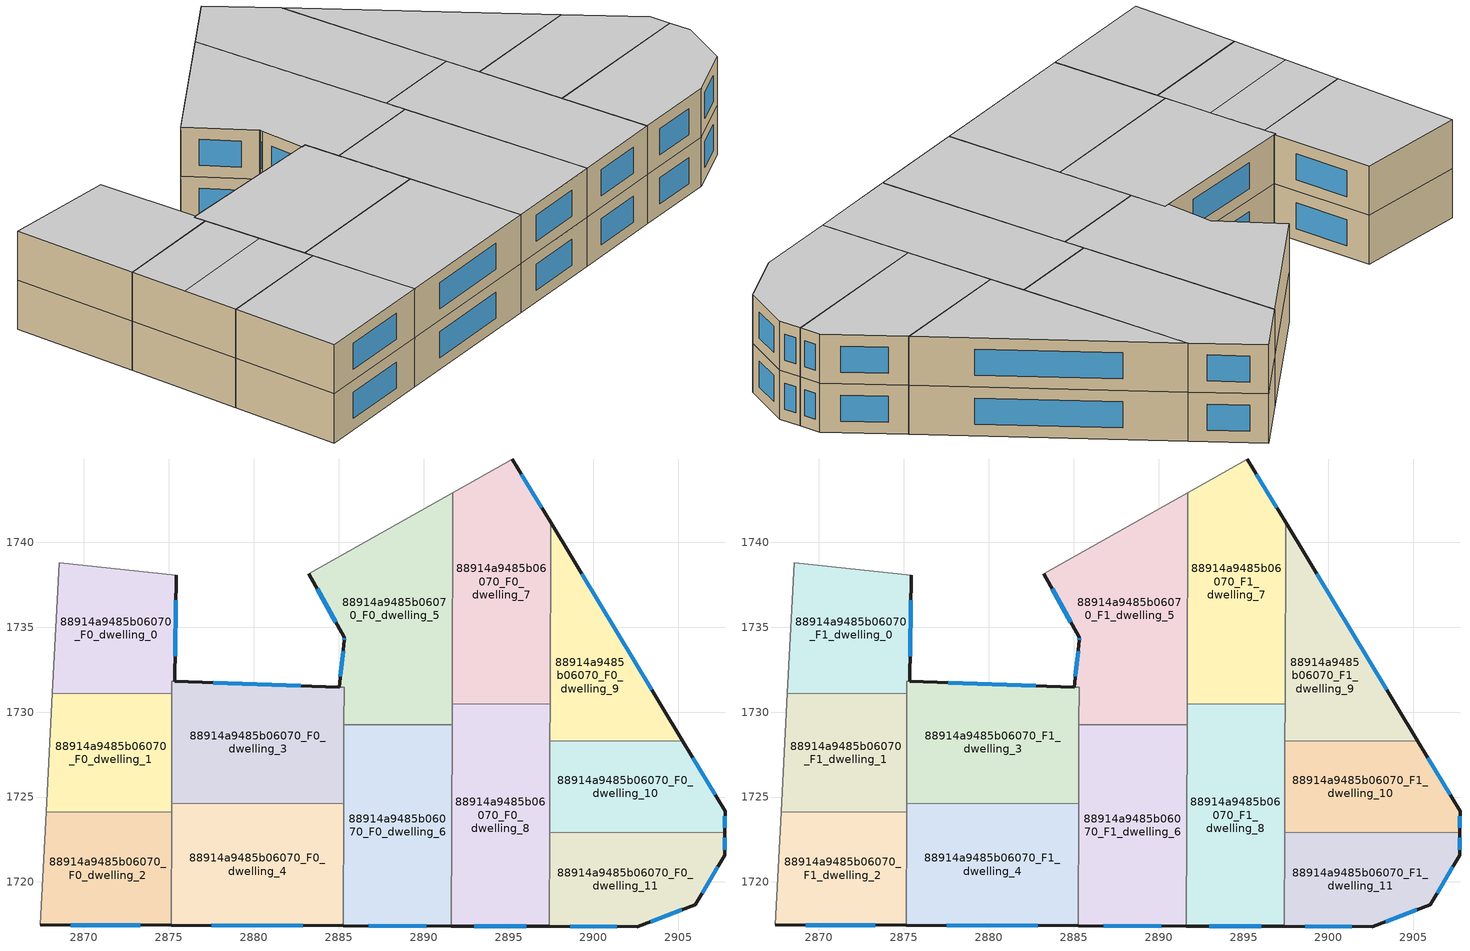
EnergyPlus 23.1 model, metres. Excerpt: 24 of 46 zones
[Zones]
88914a9485b06070_F0_dwelling_0
 floor ground (EU_floor_Construction): 2875.45,1738.05 2875.35,1731.82 2875.18,1731.82 2875.18,1731.08 2868.15,1731.1 2868.56,1738.79 z0
 wall outside (EU_wall_Construction): 2875.35,1731.82 2875.45,1738.05 z0:3
 wall adiabatic (EU_wall_Construction): 2875.45,1738.05 2868.56,1738.79 2868.15,1731.1 z0:3
 wall to 88914a9485b06070_F0_dwelling_1 (EU_wall_Construction): 2868.15,1731.1 2875.18,1731.08 z0:3
 wall to 88914a9485b06070_F0_dwelling_3 (EU_wall_Construction): 2875.18,1731.08 2875.18,1731.82 2875.35,1731.82 z0:3
 window (EU_Window_Construction): 2875.37,1733.28 2875.42,1736.59 z0.7:2.3
88914a9485b06070_F0_dwelling_1
 floor ground (EU_floor_Construction): 2875.18,1731.08 2875.16,1724.1 2867.78,1724.12 2868.15,1731.1 z0
 wall to 88914a9485b06070_F0_dwelling_2 (EU_wall_Construction): 2867.78,1724.12 2875.16,1724.1 z0:3
 wall adiabatic (EU_wall_Construction): 2868.15,1731.1 2867.78,1724.12 z0:3
 wall to 88914a9485b06070_F0_dwelling_4 (EU_wall_Construction): 2875.16,1724.1 2875.16,1724.63 z0:3
 wall to 88914a9485b06070_F0_dwelling_3 (EU_wall_Construction): 2875.16,1724.63 2875.18,1731.08 z0:3
88914a9485b06070_F0_dwelling_10
 floor ground (EU_floor_Construction): 2905.26,1728.28 2907.75,1724.16 2907.74,1722.91 2897.42,1722.93 2897.44,1728.31 z0
 wall outside (EU_wall_Construction): 2907.74,1722.91 2907.75,1724.16 2905.26,1728.28 z0:3
 wall to 88914a9485b06070_F0_dwelling_11 (EU_wall_Construction): 2897.42,1722.93 2907.74,1722.91 z0:3
 wall to 88914a9485b06070_F0_dwelling_9 (EU_wall_Construction): 2905.26,1728.28 2897.44,1728.31 z0:3
 wall to 88914a9485b06070_F0_dwelling_8 (EU_wall_Construction): 2897.44,1728.31 2897.42,1722.93 z0:3
 window (EU_Window_Construction): 2907.74,1723.2 2907.74,1723.86 / 2907.16,1725.13 2905.84,1727.32 z0.7:2.3
88914a9485b06070_F0_dwelling_11
 floor ground (EU_floor_Construction): 2907.74,1722.91 2907.73,1721.58 2906,1718.65 2902.58,1717.37 2897.41,1717.38 2897.42,1722.93 z0
 wall outside (EU_wall_Construction): 2897.41,1717.38 2902.58,1717.37 2906,1718.65 2907.73,1721.58 2907.74,1722.91 z0:3
 wall to 88914a9485b06070_F0_dwelling_8 (EU_wall_Construction): 2897.42,1722.93 2897.41,1717.38 z0:3
 window (EU_Window_Construction): 2907.74,1721.89 2907.74,1722.59 / 2906.41,1719.34 2907.33,1720.89 / 2903.38,1717.67 2905.2,1718.35 / 2898.62,1717.38 2901.37,1717.37 z0.7:2.3
88914a9485b06070_F0_dwelling_2
 floor ground (EU_floor_Construction): 2875.16,1724.1 2875.14,1717.45 2867.42,1717.47 2867.78,1724.12 z0
 wall outside (EU_wall_Construction): 2867.42,1717.47 2875.14,1717.45 z0:3
 wall adiabatic (EU_wall_Construction): 2867.78,1724.12 2867.42,1717.47 z0:3
 wall to 88914a9485b06070_F0_dwelling_4 (EU_wall_Construction): 2875.14,1717.45 2875.16,1724.1 z0:3
 window (EU_Window_Construction): 2869.23,1717.46 2873.33,1717.45 z0.7:2.3
88914a9485b06070_F0_dwelling_3
 floor ground (EU_floor_Construction): 2885.32,1731.46 2885.3,1724.61 2875.16,1724.63 2875.18,1731.82 2875.35,1731.82 z0
 wall outside (EU_wall_Construction): 2885.03,1731.47 2875.36,1731.82 z0:3
 wall to 88914a9485b06070_F0_dwelling_5 (EU_wall_Construction): 2885.32,1731.46 2885.03,1731.47 / 2885.31,1729.27 2885.32,1731.45 z0:3
 wall to 88914a9485b06070_F0_dwelling_6 (EU_wall_Construction): 2885.3,1724.61 2885.31,1729.27 z0:3
 wall to 88914a9485b06070_F0_dwelling_4 (EU_wall_Construction): 2875.16,1724.63 2885.3,1724.61 z0:3
 window (EU_Window_Construction): 2882.76,1731.55 2877.63,1731.73 z0.7:2.3
88914a9485b06070_F0_dwelling_4
 floor ground (EU_floor_Construction): 2885.3,1724.61 2885.28,1717.42 2875.14,1717.45 2875.16,1724.63 z0
 wall outside (EU_wall_Construction): 2875.14,1717.45 2885.28,1717.42 z0:3
 wall to 88914a9485b06070_F0_dwelling_6 (EU_wall_Construction): 2885.28,1717.42 2885.3,1724.6 z0:3
 window (EU_Window_Construction): 2877.52,1717.44 2882.9,1717.42 z0.7:2.3
88914a9485b06070_F0_dwelling_5
 floor ground (EU_floor_Construction): 2891.71,1742.9 2891.67,1729.25 2885.31,1729.27 2885.32,1731.46 2885.03,1731.47 2885.33,1734.24 2885.34,1734.37 2885.33,1734.4 2883.25,1738.14 z0
 wall outside (EU_wall_Construction): 2883.25,1738.14 2885.33,1734.4 2885.34,1734.37 2885.33,1734.24 2885.03,1731.47 z0:3
 wall adiabatic (EU_wall_Construction): 2891.71,1742.9 2883.25,1738.14 z0:3
 wall to 88914a9485b06070_F0_dwelling_6 (EU_wall_Construction): 2885.31,1729.27 2891.67,1729.25 z0:3
 wall to 88914a9485b06070_F0_dwelling_7 (EU_wall_Construction): 2891.68,1730.48 2891.71,1742.9 z0:3
 wall to 88914a9485b06070_F0_dwelling_8 (EU_wall_Construction): 2891.67,1729.25 2891.68,1730.48 z0:3
 window (EU_Window_Construction): 2885.34,1734.34 2885.33,1734.27 / 2883.73,1737.26 2884.84,1735.28 / 2885.26,1733.59 2885.1,1732.12 z0.7:2.3
88914a9485b06070_F0_dwelling_6
 floor ground (EU_floor_Construction): 2891.67,1729.25 2891.64,1717.4 2885.28,1717.42 2885.31,1729.27 z0
 wall outside (EU_wall_Construction): 2885.28,1717.42 2891.64,1717.4 z0:3
 wall to 88914a9485b06070_F0_dwelling_8 (EU_wall_Construction): 2891.64,1717.4 2891.67,1729.25 z0:3
 window (EU_Window_Construction): 2886.77,1717.41 2890.15,1717.4 z0.7:2.3
88914a9485b06070_F0_dwelling_7
 floor ground (EU_floor_Construction): 2895.23,1744.88 2897.47,1741.17 2897.44,1730.46 2891.68,1730.48 2891.71,1742.9 z0
 wall outside (EU_wall_Construction): 2897.47,1741.17 2895.23,1744.88 z0:3
 wall to 88914a9485b06070_F0_dwelling_8 (EU_wall_Construction): 2891.68,1730.48 2897.44,1730.46 z0:3
 wall adiabatic (EU_wall_Construction): 2895.23,1744.88 2891.71,1742.9 z0:3
 wall to 88914a9485b06070_F0_dwelling_9 (EU_wall_Construction): 2897.44,1730.46 2897.47,1741.17 z0:3
 window (EU_Window_Construction): 2896.95,1742.04 2895.76,1744.01 z0.7:2.3
88914a9485b06070_F0_dwelling_8
 floor ground (EU_floor_Construction): 2897.44,1730.46 2897.41,1717.38 2891.64,1717.4 2891.68,1730.48 z0
 wall outside (EU_wall_Construction): 2891.64,1717.4 2897.41,1717.38 z0:3
 wall to 88914a9485b06070_F0_dwelling_9 (EU_wall_Construction): 2897.44,1728.31 2897.44,1730.46 z0:3
 window (EU_Window_Construction): 2893,1717.4 2896.05,1717.39 z0.7:2.3
88914a9485b06070_F0_dwelling_9
 floor ground (EU_floor_Construction): 2897.47,1741.17 2905.26,1728.28 2897.44,1728.31 z0
 wall outside (EU_wall_Construction): 2905.26,1728.28 2897.47,1741.17 z0:3
 window (EU_Window_Construction): 2903.43,1731.31 2899.3,1738.15 z0.7:2.3
88914a9485b06070_F1_dwelling_0
 floor to 88914a9485b06070_F0_dwelling_0 (EU_floor_Construction): 2875.45,1738.05 2875.35,1731.82 2875.18,1731.82 2875.18,1731.08 2868.15,1731.1 2868.56,1738.79 z3
 wall outside (EU_wall_Construction): 2875.35,1731.82 2875.45,1738.05 z3:6
 wall adiabatic (EU_wall_Construction): 2875.45,1738.05 2868.56,1738.79 2868.15,1731.1 z3:6
 wall to 88914a9485b06070_F1_dwelling_1 (EU_wall_Construction): 2868.15,1731.1 2875.18,1731.08 z3:6
 wall to 88914a9485b06070_F1_dwelling_3 (EU_wall_Construction): 2875.18,1731.08 2875.18,1731.82 2875.35,1731.82 z3:6
 window (EU_Window_Construction): 2875.37,1733.28 2875.42,1736.59 z3.7:5.3
 ceiling to 88914a9485b06070_F2_dwelling_0 (EU_floor_Construction): 2875.18,1731.08 2875.18,1731.82 2875.35,1731.82 2875.45,1738.05 2868.56,1738.79 2868.15,1731.1 z6
88914a9485b06070_F1_dwelling_1
 floor to 88914a9485b06070_F0_dwelling_1 (EU_floor_Construction): 2875.18,1731.08 2875.16,1724.1 2867.78,1724.12 2868.15,1731.1 z3
 wall to 88914a9485b06070_F1_dwelling_2 (EU_wall_Construction): 2867.78,1724.12 2875.16,1724.1 z3:6
 wall adiabatic (EU_wall_Construction): 2868.15,1731.1 2867.78,1724.12 z3:6
 wall to 88914a9485b06070_F1_dwelling_4 (EU_wall_Construction): 2875.16,1724.1 2875.16,1724.63 z3:6
 wall to 88914a9485b06070_F1_dwelling_3 (EU_wall_Construction): 2875.16,1724.63 2875.18,1731.08 z3:6
 ceiling to 88914a9485b06070_F2_dwelling_1 (EU_floor_Construction): 2875.16,1724.1 2875.17,1727.55 2867.96,1727.57 2867.78,1724.12 z6
 ceiling to 88914a9485b06070_F2_dwelling_0 (EU_floor_Construction): 2875.17,1727.55 2875.18,1731.08 2868.15,1731.1 2867.96,1727.57 z6
88914a9485b06070_F1_dwelling_10
 floor to 88914a9485b06070_F0_dwelling_10 (EU_floor_Construction): 2905.26,1728.28 2907.75,1724.16 2907.74,1722.91 2897.42,1722.93 2897.44,1728.31 z3
 wall outside (EU_wall_Construction): 2907.74,1722.91 2907.75,1724.16 2905.26,1728.28 z3:6
 wall to 88914a9485b06070_F1_dwelling_11 (EU_wall_Construction): 2897.42,1722.93 2907.74,1722.91 z3:6
 wall to 88914a9485b06070_F1_dwelling_9 (EU_wall_Construction): 2905.26,1728.28 2897.44,1728.31 z3:6
 wall to 88914a9485b06070_F1_dwelling_8 (EU_wall_Construction): 2897.44,1728.31 2897.42,1722.93 z3:6
 window (EU_Window_Construction): 2907.74,1723.2 2907.74,1723.86 / 2907.16,1725.13 2905.84,1727.32 z3.7:5.3
 ceiling to 88914a9485b06070_F2_dwelling_9 (EU_floor_Construction): 2907.74,1722.91 2907.75,1724.16 2905.26,1728.28 2897.44,1728.31 2897.42,1722.93 z6
88914a9485b06070_F1_dwelling_11
 floor to 88914a9485b06070_F0_dwelling_11 (EU_floor_Construction): 2907.74,1722.91 2907.73,1721.58 2906,1718.65 2902.58,1717.37 2897.41,1717.38 2897.42,1722.93 z3
 wall outside (EU_wall_Construction): 2897.41,1717.38 2902.58,1717.37 2906,1718.65 2907.73,1721.58 2907.74,1722.91 z3:6
 wall to 88914a9485b06070_F1_dwelling_8 (EU_wall_Construction): 2897.42,1722.93 2897.41,1717.38 z3:6
 window (EU_Window_Construction): 2907.74,1721.89 2907.74,1722.59 / 2906.41,1719.34 2907.33,1720.89 / 2903.38,1717.67 2905.2,1718.35 / 2898.62,1717.38 2901.37,1717.37 z3.7:5.3
 ceiling to 88914a9485b06070_F2_dwelling_10 (EU_floor_Construction): 2906,1718.65 2907.73,1721.58 2907.74,1722.91 2897.42,1722.93 2897.41,1717.38 2902.58,1717.37 z6
88914a9485b06070_F1_dwelling_2
 floor to 88914a9485b06070_F0_dwelling_2 (EU_floor_Construction): 2875.16,1724.1 2875.14,1717.45 2867.42,1717.47 2867.78,1724.12 z3
 wall outside (EU_wall_Construction): 2867.42,1717.47 2875.14,1717.45 z3:6
 wall adiabatic (EU_wall_Construction): 2867.78,1724.12 2867.42,1717.47 z3:6
 wall to 88914a9485b06070_F1_dwelling_4 (EU_wall_Construction): 2875.14,1717.45 2875.16,1724.1 z3:6
 window (EU_Window_Construction): 2869.23,1717.46 2873.33,1717.45 z3.7:5.3
 ceiling to 88914a9485b06070_F2_dwelling_1 (EU_floor_Construction): 2875.14,1717.45 2875.16,1724.1 2867.78,1724.12 2867.42,1717.47 z6
88914a9485b06070_F1_dwelling_3
 floor to 88914a9485b06070_F0_dwelling_3 (EU_floor_Construction): 2885.32,1731.46 2885.3,1724.61 2875.16,1724.63 2875.18,1731.82 2875.35,1731.82 z3
 wall outside (EU_wall_Construction): 2885.03,1731.47 2875.36,1731.82 z3:6
 wall to 88914a9485b06070_F1_dwelling_5 (EU_wall_Construction): 2885.32,1731.46 2885.03,1731.47 / 2885.31,1729.27 2885.32,1731.45 z3:6
 wall to 88914a9485b06070_F1_dwelling_6 (EU_wall_Construction): 2885.3,1724.61 2885.31,1729.27 z3:6
 wall to 88914a9485b06070_F1_dwelling_4 (EU_wall_Construction): 2875.16,1724.63 2885.3,1724.61 z3:6
 window (EU_Window_Construction): 2882.76,1731.55 2877.63,1731.73 z3.7:5.3
 ceiling to 88914a9485b06070_F2_dwelling_2 (EU_floor_Construction): 2885.3,1724.61 2885.32,1731.45 2885.03,1731.47 2875.35,1731.82 2875.18,1731.82 2875.16,1724.63 z6
88914a9485b06070_F1_dwelling_4
 floor to 88914a9485b06070_F0_dwelling_4 (EU_floor_Construction): 2885.3,1724.61 2885.28,1717.42 2875.14,1717.45 2875.16,1724.63 z3
 wall outside (EU_wall_Construction): 2875.14,1717.45 2885.28,1717.42 z3:6
 wall to 88914a9485b06070_F1_dwelling_6 (EU_wall_Construction): 2885.28,1717.42 2885.3,1724.6 z3:6
 window (EU_Window_Construction): 2877.52,1717.44 2882.9,1717.42 z3.7:5.3
 ceiling to 88914a9485b06070_F2_dwelling_3 (EU_floor_Construction): 2885.28,1717.42 2885.3,1724.61 2875.16,1724.63 2875.14,1717.45 z6
88914a9485b06070_F1_dwelling_5
 floor to 88914a9485b06070_F0_dwelling_5 (EU_floor_Construction): 2891.71,1742.9 2891.67,1729.25 2885.31,1729.27 2885.32,1731.46 2885.03,1731.47 2885.33,1734.24 2885.34,1734.37 2885.33,1734.4 2883.25,1738.14 z3
 wall outside (EU_wall_Construction): 2883.25,1738.14 2885.33,1734.4 2885.34,1734.37 2885.33,1734.24 2885.03,1731.47 z3:6
 wall adiabatic (EU_wall_Construction): 2891.71,1742.9 2883.25,1738.14 z3:6
 wall to 88914a9485b06070_F1_dwelling_6 (EU_wall_Construction): 2885.31,1729.27 2891.67,1729.25 z3:6
 wall to 88914a9485b06070_F1_dwelling_7 (EU_wall_Construction): 2891.68,1730.48 2891.71,1742.9 z3:6
 wall to 88914a9485b06070_F1_dwelling_8 (EU_wall_Construction): 2891.67,1729.25 2891.68,1730.48 z3:6
 window (EU_Window_Construction): 2885.34,1734.34 2885.33,1734.27 / 2883.73,1737.26 2884.84,1735.28 / 2885.26,1733.59 2885.1,1732.12 z3.7:5.3
 ceiling to 88914a9485b06070_F2_dwelling_4 (EU_floor_Construction): 2891.67,1729.25 2891.71,1742.9 2883.25,1738.14 2885.33,1734.4 2885.34,1734.37 2885.33,1734.24 2885.03,1731.47 2885.32,1731.46 2885.31,1729.27 z6
88914a9485b06070_F1_dwelling_6
 floor to 88914a9485b06070_F0_dwelling_6 (EU_floor_Construction): 2891.67,1729.25 2891.64,1717.4 2885.28,1717.42 2885.31,1729.27 z3
 wall outside (EU_wall_Construction): 2885.28,1717.42 2891.64,1717.4 z3:6
 wall to 88914a9485b06070_F1_dwelling_8 (EU_wall_Construction): 2891.64,1717.4 2891.67,1729.25 z3:6
 window (EU_Window_Construction): 2886.77,1717.41 2890.15,1717.4 z3.7:5.3
 ceiling to 88914a9485b06070_F2_dwelling_5 (EU_floor_Construction): 2891.64,1717.4 2891.67,1729.25 2885.31,1729.27 2885.28,1717.42 z6
88914a9485b06070_F1_dwelling_7
 floor to 88914a9485b06070_F0_dwelling_7 (EU_floor_Construction): 2895.23,1744.88 2897.47,1741.17 2897.44,1730.46 2891.68,1730.48 2891.71,1742.9 z3
 wall outside (EU_wall_Construction): 2897.47,1741.17 2895.23,1744.88 z3:6
 wall to 88914a9485b06070_F1_dwelling_8 (EU_wall_Construction): 2891.68,1730.48 2897.44,1730.46 z3:6
 wall adiabatic (EU_wall_Construction): 2895.23,1744.88 2891.71,1742.9 z3:6
 wall to 88914a9485b06070_F1_dwelling_9 (EU_wall_Construction): 2897.44,1730.46 2897.47,1741.17 z3:6
 window (EU_Window_Construction): 2896.95,1742.04 2895.76,1744.01 z3.7:5.3
 ceiling to 88914a9485b06070_F2_dwelling_6 (EU_floor_Construction): 2897.44,1730.46 2897.47,1741.17 2895.23,1744.88 2891.71,1742.9 2891.68,1730.48 z6
88914a9485b06070_F1_dwelling_8
 floor to 88914a9485b06070_F0_dwelling_8 (EU_floor_Construction): 2897.44,1730.46 2897.41,1717.38 2891.64,1717.4 2891.68,1730.48 z3
 wall outside (EU_wall_Construction): 2891.64,1717.4 2897.41,1717.38 z3:6
 wall to 88914a9485b06070_F1_dwelling_9 (EU_wall_Construction): 2897.44,1728.31 2897.44,1730.46 z3:6
 window (EU_Window_Construction): 2893,1717.4 2896.05,1717.39 z3.7:5.3
 ceiling to 88914a9485b06070_F2_dwelling_7 (EU_floor_Construction): 2897.41,1717.38 2897.44,1730.46 2891.68,1730.48 2891.64,1717.4 z6
88914a9485b06070_F1_dwelling_9
 floor to 88914a9485b06070_F0_dwelling_9 (EU_floor_Construction): 2897.47,1741.17 2905.26,1728.28 2897.44,1728.31 z3
 wall outside (EU_wall_Construction): 2905.26,1728.28 2897.47,1741.17 z3:6
 window (EU_Window_Construction): 2903.43,1731.31 2899.3,1738.15 z3.7:5.3
 ceiling to 88914a9485b06070_F2_dwelling_8 (EU_floor_Construction): 2905.26,1728.28 2897.47,1741.17 2897.44,1728.31 z6
[Building]
EU S2 Campaign: North Axis=0; Terrain=City; Solar Distribution=FullExterior
[Site:Location]
Budapest.Ferenc.Liszt.Intl.AP: Latitude=47.437; Longitude=19.256; Time Zone=1; Elevation=185
[SizingPeriod:WeatherFileDays]
AnnualSizingPeriod: Begin Month=1; Begin Day of Month=1; End Month=12; End Day of Month=31; Day of Week for Start Day=Monday; Use Weather File Daylight Saving Period=No; Use Weather File Rain and Snow Indicators=No
[MATERIAL]
EU_InternalMass_Material: Roughness=MediumRough; Thickness=0.1; Conductivity=1; Density=1800; Specific Heat=900; Thermal Absorptance=0.9; Solar Absorptance=0.7; Visible Absorptance=0.7
[MATERIAL:NOMASS] Roughness=MediumRough; Thermal Absorptance=0.9; Solar Absorptance=0.7; Visible Absorptance=0.7
Name | Thermal Resistance
EU_wall_NoMass | 0.832559
EU_floor_NoMass | 0.872794
[WINDOWMATERIAL:SIMPLEGLAZINGSYSTEM]
EU_Window_SimpleGlazing: UFactor=2.79869; Solar Heat Gain Coefficient=0.75; Visible Transmittance=0.75
[CONSTRUCTION]
EU_wall_Construction: EU_wall_NoMass
EU_floor_Construction: EU_floor_NoMass
EU_Window_Construction: EU_Window_SimpleGlazing
EU_InternalMass_Construction: EU_InternalMass_Material
[ZONE] Type=1; Multiplier=1; Ceiling Height=autocalculate; Floor Area=autocalculate; Part of Total Floor Area=Yes
Name | Volume
88914a9485b06070_F0_dwelling_0; 88914a9485b06070_F1_dwelling_0 | 154.755
88914a9485b06070_F0_dwelling_1; 88914a9485b06070_F1_dwelling_1 | 150.829
88914a9485b06070_F0_dwelling_10; 88914a9485b06070_F1_dwelling_10 | 150.846
88914a9485b06070_F0_dwelling_11; 88914a9485b06070_F1_dwelling_11; 88914a9485b06070_F0_dwelling_2; 88914a9485b06070_F1_dwelling_2; 88914a9485b06070_F0_dwelling_9; 88914a9485b06070_F1_dwelling_9 | 150.862
88914a9485b06070_F0_dwelling_3; 88914a9485b06070_F1_dwelling_3 | 213.503
88914a9485b06070_F0_dwelling_4; 88914a9485b06070_F1_dwelling_4 | 218.585
88914a9485b06070_F0_dwelling_5; 88914a9485b06070_F1_dwelling_5 | 242.851
88914a9485b06070_F0_dwelling_6; 88914a9485b06070_F1_dwelling_6 | 226.26
88914a9485b06070_F0_dwelling_7; 88914a9485b06070_F1_dwelling_7 | 226.275
88914a9485b06070_F0_dwelling_8; 88914a9485b06070_F1_dwelling_8 | 226.257
[INTERNALMASS] Construction=EU_InternalMass_Construction
Name | Zone or ZoneList | Surface Area
88914a9485b06070_F0_dwelling_0_EU_InternalMass | 88914a9485b06070_F0_dwelling_0 | 51.5839
88914a9485b06070_F0_dwelling_1_EU_InternalMass | 88914a9485b06070_F0_dwelling_1 | 50.2762
88914a9485b06070_F0_dwelling_2_EU_InternalMass | 88914a9485b06070_F0_dwelling_2 | 50.2872
88914a9485b06070_F0_dwelling_3_EU_InternalMass | 88914a9485b06070_F0_dwelling_3 | 71.1671
88914a9485b06070_F0_dwelling_4_EU_InternalMass | 88914a9485b06070_F0_dwelling_4 | 72.8617
88914a9485b06070_F0_dwelling_5_EU_InternalMass | 88914a9485b06070_F0_dwelling_5 | 80.9491
88914a9485b06070_F0_dwelling_6_EU_InternalMass | 88914a9485b06070_F0_dwelling_6 | 75.4199
88914a9485b06070_F0_dwelling_7_EU_InternalMass | 88914a9485b06070_F0_dwelling_7 | 75.4252
88914a9485b06070_F0_dwelling_8_EU_InternalMass | 88914a9485b06070_F0_dwelling_8 | 75.4225
88914a9485b06070_F0_dwelling_9_EU_InternalMass | 88914a9485b06070_F0_dwelling_9 | 50.2872
88914a9485b06070_F0_dwelling_10_EU_InternalMass | 88914a9485b06070_F0_dwelling_10 | 50.2818
88914a9485b06070_F0_dwelling_11_EU_InternalMass | 88914a9485b06070_F0_dwelling_11 | 50.2875
88914a9485b06070_F1_dwelling_0_EU_InternalMass | 88914a9485b06070_F1_dwelling_0 | 51.5839
88914a9485b06070_F1_dwelling_1_EU_InternalMass | 88914a9485b06070_F1_dwelling_1 | 50.2762
88914a9485b06070_F1_dwelling_2_EU_InternalMass | 88914a9485b06070_F1_dwelling_2 | 50.2872
88914a9485b06070_F1_dwelling_3_EU_InternalMass | 88914a9485b06070_F1_dwelling_3 | 71.1671
88914a9485b06070_F1_dwelling_4_EU_InternalMass | 88914a9485b06070_F1_dwelling_4 | 72.8617
88914a9485b06070_F1_dwelling_5_EU_InternalMass | 88914a9485b06070_F1_dwelling_5 | 80.9491
88914a9485b06070_F1_dwelling_6_EU_InternalMass | 88914a9485b06070_F1_dwelling_6 | 75.4199
88914a9485b06070_F1_dwelling_7_EU_InternalMass | 88914a9485b06070_F1_dwelling_7 | 75.4252
88914a9485b06070_F1_dwelling_8_EU_InternalMass | 88914a9485b06070_F1_dwelling_8 | 75.4225
88914a9485b06070_F1_dwelling_9_EU_InternalMass | 88914a9485b06070_F1_dwelling_9 | 50.2872
88914a9485b06070_F1_dwelling_10_EU_InternalMass | 88914a9485b06070_F1_dwelling_10 | 50.2818
88914a9485b06070_F1_dwelling_11_EU_InternalMass | 88914a9485b06070_F1_dwelling_11 | 50.2875
[OTHEREQUIPMENT] Fuel Type=Electricity; Design Level Calculation Method=Watts/Area; Power per Zone Floor Area=1; Fraction Latent=0; Fraction Radiant=0; Fraction Lost=0; Carbon Dioxide Generation Rate=0; EndUse Subcategory=EU_Step8_InternalGains
Name | Zone or ZoneList or Space or SpaceList | Schedule
EU_Step8_InternalGain_88914a9485b06070_F0_dwelling_0_f000 | 88914a9485b06070_F0_dwelling_0 | EU_Step8_GainSchedule_88914a9485b06070_F0_dwelling_0_f000
EU_Step8_InternalGain_88914a9485b06070_F0_dwelling_1_f000 | 88914a9485b06070_F0_dwelling_1 | EU_Step8_GainSchedule_88914a9485b06070_F0_dwelling_1_f000
EU_Step8_InternalGain_88914a9485b06070_F0_dwelling_2_f000 | 88914a9485b06070_F0_dwelling_2 | EU_Step8_GainSchedule_88914a9485b06070_F0_dwelling_2_f000
EU_Step8_InternalGain_88914a9485b06070_F0_dwelling_3_f000 | 88914a9485b06070_F0_dwelling_3 | EU_Step8_GainSchedule_88914a9485b06070_F0_dwelling_3_f000
EU_Step8_InternalGain_88914a9485b06070_F0_dwelling_4_f000 | 88914a9485b06070_F0_dwelling_4 | EU_Step8_GainSchedule_88914a9485b06070_F0_dwelling_4_f000
EU_Step8_InternalGain_88914a9485b06070_F0_dwelling_5_f000 | 88914a9485b06070_F0_dwelling_5 | EU_Step8_GainSchedule_88914a9485b06070_F0_dwelling_5_f000
EU_Step8_InternalGain_88914a9485b06070_F0_dwelling_6_f000 | 88914a9485b06070_F0_dwelling_6 | EU_Step8_GainSchedule_88914a9485b06070_F0_dwelling_6_f000
EU_Step8_InternalGain_88914a9485b06070_F0_dwelling_7_f000 | 88914a9485b06070_F0_dwelling_7 | EU_Step8_GainSchedule_88914a9485b06070_F0_dwelling_7_f000
EU_Step8_InternalGain_88914a9485b06070_F0_dwelling_8_f000 | 88914a9485b06070_F0_dwelling_8 | EU_Step8_GainSchedule_88914a9485b06070_F0_dwelling_8_f000
EU_Step8_InternalGain_88914a9485b06070_F0_dwelling_9_f000 | 88914a9485b06070_F0_dwelling_9 | EU_Step8_GainSchedule_88914a9485b06070_F0_dwelling_9_f000
EU_Step8_InternalGain_88914a9485b06070_F0_dwelling_10_f000 | 88914a9485b06070_F0_dwelling_10 | EU_Step8_GainSchedule_88914a9485b06070_F0_dwelling_10_f000
EU_Step8_InternalGain_88914a9485b06070_F0_dwelling_11_f000 | 88914a9485b06070_F0_dwelling_11 | EU_Step8_GainSchedule_88914a9485b06070_F0_dwelling_11_f000
EU_Step8_InternalGain_88914a9485b06070_F1_dwelling_0_f000 | 88914a9485b06070_F1_dwelling_0 | EU_Step8_GainSchedule_88914a9485b06070_F1_dwelling_0_f000
EU_Step8_InternalGain_88914a9485b06070_F1_dwelling_1_f000 | 88914a9485b06070_F1_dwelling_1 | EU_Step8_GainSchedule_88914a9485b06070_F1_dwelling_1_f000
EU_Step8_InternalGain_88914a9485b06070_F1_dwelling_2_f000 | 88914a9485b06070_F1_dwelling_2 | EU_Step8_GainSchedule_88914a9485b06070_F1_dwelling_2_f000
EU_Step8_InternalGain_88914a9485b06070_F1_dwelling_3_f000 | 88914a9485b06070_F1_dwelling_3 | EU_Step8_GainSchedule_88914a9485b06070_F1_dwelling_3_f000
EU_Step8_InternalGain_88914a9485b06070_F1_dwelling_4_f000 | 88914a9485b06070_F1_dwelling_4 | EU_Step8_GainSchedule_88914a9485b06070_F1_dwelling_4_f000
EU_Step8_InternalGain_88914a9485b06070_F1_dwelling_5_f000 | 88914a9485b06070_F1_dwelling_5 | EU_Step8_GainSchedule_88914a9485b06070_F1_dwelling_5_f000
EU_Step8_InternalGain_88914a9485b06070_F1_dwelling_6_f000 | 88914a9485b06070_F1_dwelling_6 | EU_Step8_GainSchedule_88914a9485b06070_F1_dwelling_6_f000
EU_Step8_InternalGain_88914a9485b06070_F1_dwelling_7_f000 | 88914a9485b06070_F1_dwelling_7 | EU_Step8_GainSchedule_88914a9485b06070_F1_dwelling_7_f000
EU_Step8_InternalGain_88914a9485b06070_F1_dwelling_8_f000 | 88914a9485b06070_F1_dwelling_8 | EU_Step8_GainSchedule_88914a9485b06070_F1_dwelling_8_f000
EU_Step8_InternalGain_88914a9485b06070_F1_dwelling_9_f000 | 88914a9485b06070_F1_dwelling_9 | EU_Step8_GainSchedule_88914a9485b06070_F1_dwelling_9_f000
EU_Step8_InternalGain_88914a9485b06070_F1_dwelling_10_f000 | 88914a9485b06070_F1_dwelling_10 | EU_Step8_GainSchedule_88914a9485b06070_F1_dwelling_10_f000
EU_Step8_InternalGain_88914a9485b06070_F1_dwelling_11_f000 | 88914a9485b06070_F1_dwelling_11 | EU_Step8_GainSchedule_88914a9485b06070_F1_dwelling_11_f000
[ZONEVENTILATION:DESIGNFLOWRATE] Schedule=EU_AlwaysOn; Design Flow Rate Calculation Method=AirChanges/Hour; Air Changes per Hour=0.475469; Ventilation Type=Natural; Fan Pressure Rise=0; Fan Total Efficiency=1; Constant Term Coefficient=1; Temperature Term Coefficient=0; Velocity Term Coefficient=0; Velocity Squared Term Coefficient=0; Minimum Indoor Temperature=-100; Maximum Indoor Temperature=100; Delta Temperature=-100; Minimum Outdoor Temperature=-100; Maximum Outdoor Temperature=100; Maximum Wind Speed=40
Name | Zone or ZoneList or Space or SpaceList
EU_ConstantAir_88914a9485b06070_F0_dwelling_0 | 88914a9485b06070_F0_dwelling_0
EU_ConstantAir_88914a9485b06070_F0_dwelling_1 | 88914a9485b06070_F0_dwelling_1
EU_ConstantAir_88914a9485b06070_F0_dwelling_2 | 88914a9485b06070_F0_dwelling_2
EU_ConstantAir_88914a9485b06070_F0_dwelling_3 | 88914a9485b06070_F0_dwelling_3
EU_ConstantAir_88914a9485b06070_F0_dwelling_4 | 88914a9485b06070_F0_dwelling_4
EU_ConstantAir_88914a9485b06070_F0_dwelling_5 | 88914a9485b06070_F0_dwelling_5
EU_ConstantAir_88914a9485b06070_F0_dwelling_6 | 88914a9485b06070_F0_dwelling_6
EU_ConstantAir_88914a9485b06070_F0_dwelling_7 | 88914a9485b06070_F0_dwelling_7
EU_ConstantAir_88914a9485b06070_F0_dwelling_8 | 88914a9485b06070_F0_dwelling_8
EU_ConstantAir_88914a9485b06070_F0_dwelling_9 | 88914a9485b06070_F0_dwelling_9
EU_ConstantAir_88914a9485b06070_F0_dwelling_10 | 88914a9485b06070_F0_dwelling_10
EU_ConstantAir_88914a9485b06070_F0_dwelling_11 | 88914a9485b06070_F0_dwelling_11
EU_ConstantAir_88914a9485b06070_F1_dwelling_0 | 88914a9485b06070_F1_dwelling_0
EU_ConstantAir_88914a9485b06070_F1_dwelling_1 | 88914a9485b06070_F1_dwelling_1
EU_ConstantAir_88914a9485b06070_F1_dwelling_2 | 88914a9485b06070_F1_dwelling_2
EU_ConstantAir_88914a9485b06070_F1_dwelling_3 | 88914a9485b06070_F1_dwelling_3
EU_ConstantAir_88914a9485b06070_F1_dwelling_4 | 88914a9485b06070_F1_dwelling_4
EU_ConstantAir_88914a9485b06070_F1_dwelling_5 | 88914a9485b06070_F1_dwelling_5
EU_ConstantAir_88914a9485b06070_F1_dwelling_6 | 88914a9485b06070_F1_dwelling_6
EU_ConstantAir_88914a9485b06070_F1_dwelling_7 | 88914a9485b06070_F1_dwelling_7
EU_ConstantAir_88914a9485b06070_F1_dwelling_8 | 88914a9485b06070_F1_dwelling_8
EU_ConstantAir_88914a9485b06070_F1_dwelling_9 | 88914a9485b06070_F1_dwelling_9
EU_ConstantAir_88914a9485b06070_F1_dwelling_10 | 88914a9485b06070_F1_dwelling_10
EU_ConstantAir_88914a9485b06070_F1_dwelling_11 | 88914a9485b06070_F1_dwelling_11
[HVACTEMPLATE:THERMOSTAT] Constant Heating Setpoint=20; Constant Cooling Setpoint=50
EU_HeatOnly_88914a9485b06070_F0_dwelling_0; EU_HeatOnly_88914a9485b06070_F0_dwelling_1; EU_HeatOnly_88914a9485b06070_F0_dwelling_2; EU_HeatOnly_88914a9485b06070_F0_dwelling_3; EU_HeatOnly_88914a9485b06070_F0_dwelling_4; EU_HeatOnly_88914a9485b06070_F0_dwelling_5; EU_HeatOnly_88914a9485b06070_F0_dwelling_6; EU_HeatOnly_88914a9485b06070_F0_dwelling_7; EU_HeatOnly_88914a9485b06070_F0_dwelling_8; EU_HeatOnly_88914a9485b06070_F0_dwelling_9; EU_HeatOnly_88914a9485b06070_F0_dwelling_10; EU_HeatOnly_88914a9485b06070_F0_dwelling_11; EU_HeatOnly_88914a9485b06070_F1_dwelling_0; EU_HeatOnly_88914a9485b06070_F1_dwelling_1; EU_HeatOnly_88914a9485b06070_F1_dwelling_2; EU_HeatOnly_88914a9485b06070_F1_dwelling_3; EU_HeatOnly_88914a9485b06070_F1_dwelling_4; EU_HeatOnly_88914a9485b06070_F1_dwelling_5; EU_HeatOnly_88914a9485b06070_F1_dwelling_6; EU_HeatOnly_88914a9485b06070_F1_dwelling_7; EU_HeatOnly_88914a9485b06070_F1_dwelling_8; EU_HeatOnly_88914a9485b06070_F1_dwelling_9; EU_HeatOnly_88914a9485b06070_F1_dwelling_10; EU_HeatOnly_88914a9485b06070_F1_dwelling_11; EU_HeatOnly_88914a9485b06070_F2_dwelling_0; EU_HeatOnly_88914a9485b06070_F2_dwelling_1; EU_HeatOnly_88914a9485b06070_F2_dwelling_2; EU_HeatOnly_88914a9485b06070_F2_dwelling_3; EU_HeatOnly_88914a9485b06070_F2_dwelling_4; EU_HeatOnly_88914a9485b06070_F2_dwelling_5; EU_HeatOnly_88914a9485b06070_F2_dwelling_6; EU_HeatOnly_88914a9485b06070_F2_dwelling_7; EU_HeatOnly_88914a9485b06070_F2_dwelling_8; EU_HeatOnly_88914a9485b06070_F2_dwelling_9; EU_HeatOnly_88914a9485b06070_F2_dwelling_10; EU_HeatOnly_88914a9485b06070_F3_dwelling_0; EU_HeatOnly_88914a9485b06070_F3_dwelling_1; EU_HeatOnly_88914a9485b06070_F3_dwelling_2; EU_HeatOnly_88914a9485b06070_F3_dwelling_3; EU_HeatOnly_88914a9485b06070_F3_dwelling_4; EU_HeatOnly_88914a9485b06070_F3_dwelling_5; EU_HeatOnly_88914a9485b06070_F3_dwelling_6; EU_HeatOnly_88914a9485b06070_F3_dwelling_7; EU_HeatOnly_88914a9485b06070_F3_dwelling_8; EU_HeatOnly_88914a9485b06070_F3_dwelling_9; EU_HeatOnly_88914a9485b06070_F3_dwelling_10
[HVACTEMPLATE:ZONE:IDEALLOADSAIRSYSTEM] System Availability Schedule=EU_AlwaysOn; Maximum Heating Supply Air Temperature=50; Minimum Cooling Supply Air Temperature=13; Maximum Heating Supply Air Humidity Ratio=0.0156; Minimum Cooling Supply Air Humidity Ratio=0.0077; Heating Limit=NoLimit; Cooling Limit=NoLimit; Heating Availability Schedule=EU_AlwaysOn; Cooling Availability Schedule=EU_CoolingOff; Dehumidification Control Type=ConstantSensibleHeatRatio; Cooling Sensible Heat Ratio=0.7; Dehumidification Setpoint=60; Humidification Control Type=None; Humidification Setpoint=30; Outdoor Air Method=None; Outdoor Air Flow Rate per Person=0.00944; Outdoor Air Flow Rate per Zone Floor Area=0; Outdoor Air Flow Rate per Zone=0; Demand Controlled Ventilation Type=None; Outdoor Air Economizer Type=NoEconomizer; Heat Recovery Type=None; Sensible Heat Recovery Effectiveness=0.7; Latent Heat Recovery Effectiveness=0.65
Name | Template Thermostat
88914a9485b06070_F0_dwelling_0 | EU_HeatOnly_88914a9485b06070_F0_dwelling_0
88914a9485b06070_F0_dwelling_1 | EU_HeatOnly_88914a9485b06070_F0_dwelling_1
88914a9485b06070_F0_dwelling_2 | EU_HeatOnly_88914a9485b06070_F0_dwelling_2
88914a9485b06070_F0_dwelling_3 | EU_HeatOnly_88914a9485b06070_F0_dwelling_3
88914a9485b06070_F0_dwelling_4 | EU_HeatOnly_88914a9485b06070_F0_dwelling_4
88914a9485b06070_F0_dwelling_5 | EU_HeatOnly_88914a9485b06070_F0_dwelling_5
88914a9485b06070_F0_dwelling_6 | EU_HeatOnly_88914a9485b06070_F0_dwelling_6
88914a9485b06070_F0_dwelling_7 | EU_HeatOnly_88914a9485b06070_F0_dwelling_7
88914a9485b06070_F0_dwelling_8 | EU_HeatOnly_88914a9485b06070_F0_dwelling_8
88914a9485b06070_F0_dwelling_9 | EU_HeatOnly_88914a9485b06070_F0_dwelling_9
88914a9485b06070_F0_dwelling_10 | EU_HeatOnly_88914a9485b06070_F0_dwelling_10
88914a9485b06070_F0_dwelling_11 | EU_HeatOnly_88914a9485b06070_F0_dwelling_11
88914a9485b06070_F1_dwelling_0 | EU_HeatOnly_88914a9485b06070_F1_dwelling_0
88914a9485b06070_F1_dwelling_1 | EU_HeatOnly_88914a9485b06070_F1_dwelling_1
88914a9485b06070_F1_dwelling_2 | EU_HeatOnly_88914a9485b06070_F1_dwelling_2
88914a9485b06070_F1_dwelling_3 | EU_HeatOnly_88914a9485b06070_F1_dwelling_3
88914a9485b06070_F1_dwelling_4 | EU_HeatOnly_88914a9485b06070_F1_dwelling_4
88914a9485b06070_F1_dwelling_5 | EU_HeatOnly_88914a9485b06070_F1_dwelling_5
88914a9485b06070_F1_dwelling_6 | EU_HeatOnly_88914a9485b06070_F1_dwelling_6
88914a9485b06070_F1_dwelling_7 | EU_HeatOnly_88914a9485b06070_F1_dwelling_7
88914a9485b06070_F1_dwelling_8 | EU_HeatOnly_88914a9485b06070_F1_dwelling_8
88914a9485b06070_F1_dwelling_9 | EU_HeatOnly_88914a9485b06070_F1_dwelling_9
88914a9485b06070_F1_dwelling_10 | EU_HeatOnly_88914a9485b06070_F1_dwelling_10
88914a9485b06070_F1_dwelling_11 | EU_HeatOnly_88914a9485b06070_F1_dwelling_11
[SIZING:ZONE] Zone Cooling Design Supply Air Temperature Input Method=SupplyAirTemperature; Zone Cooling Design Supply Air Temperature=13; Zone Heating Design Supply Air Temperature Input Method=SupplyAirTemperature; Zone Heating Design Supply Air Temperature=50; Zone Cooling Design Supply Air Humidity Ratio=0.008; Zone Heating Design Supply Air Humidity Ratio=0.008; Cooling Design Air Flow Method=DesignDay; Cooling Design Air Flow Rate=0; Cooling Minimum Air Flow per Zone Floor Area=0.000762; Cooling Minimum Air Flow=0; Cooling Minimum Air Flow Fraction=0.2; Heating Design Air Flow Method=DesignDay; Heating Design Air Flow Rate=0; Heating Maximum Air Flow per Zone Floor Area=0.002032; Heating Maximum Air Flow=0.141576; Heating Maximum Air Flow Fraction=0.3; Account for Dedicated Outdoor Air System=No; Dedicated Outdoor Air System Control Strategy=NeutralSupplyAir; Dedicated Outdoor Air Low Setpoint Temperature for Design=autosize; Dedicated Outdoor Air High Setpoint Temperature for Design=autosize; Zone Load Sizing Method=Sensible Load Only No Latent Load; Zone Latent Cooling Design Supply Air Humidity Ratio Input Method=HumidityRatioDifference; Zone Cooling Design Supply Air Humidity Ratio Difference=0.005; Zone Latent Heating Design Supply Air Humidity Ratio Input Method=HumidityRatioDifference; Zone Humidification Design Supply Air Humidity Ratio Difference=0.005
88914a9485b06070_F0_dwelling_0; 88914a9485b06070_F0_dwelling_1; 88914a9485b06070_F0_dwelling_2; 88914a9485b06070_F0_dwelling_3; 88914a9485b06070_F0_dwelling_4; 88914a9485b06070_F0_dwelling_5; 88914a9485b06070_F0_dwelling_6; 88914a9485b06070_F0_dwelling_7; 88914a9485b06070_F0_dwelling_8; 88914a9485b06070_F0_dwelling_9; 88914a9485b06070_F0_dwelling_10; 88914a9485b06070_F0_dwelling_11; 88914a9485b06070_F1_dwelling_0; 88914a9485b06070_F1_dwelling_1; 88914a9485b06070_F1_dwelling_2; 88914a9485b06070_F1_dwelling_3; 88914a9485b06070_F1_dwelling_4; 88914a9485b06070_F1_dwelling_5; 88914a9485b06070_F1_dwelling_6; 88914a9485b06070_F1_dwelling_7; 88914a9485b06070_F1_dwelling_8; 88914a9485b06070_F1_dwelling_9; 88914a9485b06070_F1_dwelling_10; 88914a9485b06070_F1_dwelling_11
[SCHEDULE:CONSTANT]
Name | Hourly Value
EU_AlwaysOn | 1
EU_CoolingOff | 0
[SCHEDULE:FILE] Column Number=1; Rows to Skip at Top=0; Number of Hours of Data=8760; Column Separator=Comma; Interpolate to Timestep=No; Minutes per Item=60; Adjust Schedule for Daylight Savings=Yes
Name | File
EU_Step8_GainSchedule_88914a9485b06070_F0_dwelling_0_f000 | ../../schedules/88914a9485b06070/88914a9485b06070_F0_dwelling_0_f000_gain.csv
EU_Step8_GainSchedule_88914a9485b06070_F0_dwelling_1_f000 | ../../schedules/88914a9485b06070/88914a9485b06070_F0_dwelling_1_f000_gain.csv
EU_Step8_GainSchedule_88914a9485b06070_F0_dwelling_2_f000 | ../../schedules/88914a9485b06070/88914a9485b06070_F0_dwelling_2_f000_gain.csv
EU_Step8_GainSchedule_88914a9485b06070_F0_dwelling_3_f000 | ../../schedules/88914a9485b06070/88914a9485b06070_F0_dwelling_3_f000_gain.csv
EU_Step8_GainSchedule_88914a9485b06070_F0_dwelling_4_f000 | ../../schedules/88914a9485b06070/88914a9485b06070_F0_dwelling_4_f000_gain.csv
EU_Step8_GainSchedule_88914a9485b06070_F0_dwelling_5_f000 | ../../schedules/88914a9485b06070/88914a9485b06070_F0_dwelling_5_f000_gain.csv
EU_Step8_GainSchedule_88914a9485b06070_F0_dwelling_6_f000 | ../../schedules/88914a9485b06070/88914a9485b06070_F0_dwelling_6_f000_gain.csv
EU_Step8_GainSchedule_88914a9485b06070_F0_dwelling_7_f000 | ../../schedules/88914a9485b06070/88914a9485b06070_F0_dwelling_7_f000_gain.csv
EU_Step8_GainSchedule_88914a9485b06070_F0_dwelling_8_f000 | ../../schedules/88914a9485b06070/88914a9485b06070_F0_dwelling_8_f000_gain.csv
EU_Step8_GainSchedule_88914a9485b06070_F0_dwelling_9_f000 | ../../schedules/88914a9485b06070/88914a9485b06070_F0_dwelling_9_f000_gain.csv
EU_Step8_GainSchedule_88914a9485b06070_F0_dwelling_10_f000 | ../../schedules/88914a9485b06070/88914a9485b06070_F0_dwelling_10_f000_gain.csv
EU_Step8_GainSchedule_88914a9485b06070_F0_dwelling_11_f000 | ../../schedules/88914a9485b06070/88914a9485b06070_F0_dwelling_11_f000_gain.csv
EU_Step8_GainSchedule_88914a9485b06070_F1_dwelling_0_f000 | ../../schedules/88914a9485b06070/88914a9485b06070_F1_dwelling_0_f000_gain.csv
EU_Step8_GainSchedule_88914a9485b06070_F1_dwelling_1_f000 | ../../schedules/88914a9485b06070/88914a9485b06070_F1_dwelling_1_f000_gain.csv
EU_Step8_GainSchedule_88914a9485b06070_F1_dwelling_2_f000 | ../../schedules/88914a9485b06070/88914a9485b06070_F1_dwelling_2_f000_gain.csv
EU_Step8_GainSchedule_88914a9485b06070_F1_dwelling_3_f000 | ../../schedules/88914a9485b06070/88914a9485b06070_F1_dwelling_3_f000_gain.csv
EU_Step8_GainSchedule_88914a9485b06070_F1_dwelling_4_f000 | ../../schedules/88914a9485b06070/88914a9485b06070_F1_dwelling_4_f000_gain.csv
EU_Step8_GainSchedule_88914a9485b06070_F1_dwelling_5_f000 | ../../schedules/88914a9485b06070/88914a9485b06070_F1_dwelling_5_f000_gain.csv
EU_Step8_GainSchedule_88914a9485b06070_F1_dwelling_6_f000 | ../../schedules/88914a9485b06070/88914a9485b06070_F1_dwelling_6_f000_gain.csv
EU_Step8_GainSchedule_88914a9485b06070_F1_dwelling_7_f000 | ../../schedules/88914a9485b06070/88914a9485b06070_F1_dwelling_7_f000_gain.csv
EU_Step8_GainSchedule_88914a9485b06070_F1_dwelling_8_f000 | ../../schedules/88914a9485b06070/88914a9485b06070_F1_dwelling_8_f000_gain.csv
EU_Step8_GainSchedule_88914a9485b06070_F1_dwelling_9_f000 | ../../schedules/88914a9485b06070/88914a9485b06070_F1_dwelling_9_f000_gain.csv
EU_Step8_GainSchedule_88914a9485b06070_F1_dwelling_10_f000 | ../../schedules/88914a9485b06070/88914a9485b06070_F1_dwelling_10_f000_gain.csv
EU_Step8_GainSchedule_88914a9485b06070_F1_dwelling_11_f000 | ../../schedules/88914a9485b06070/88914a9485b06070_F1_dwelling_11_f000_gain.csv
